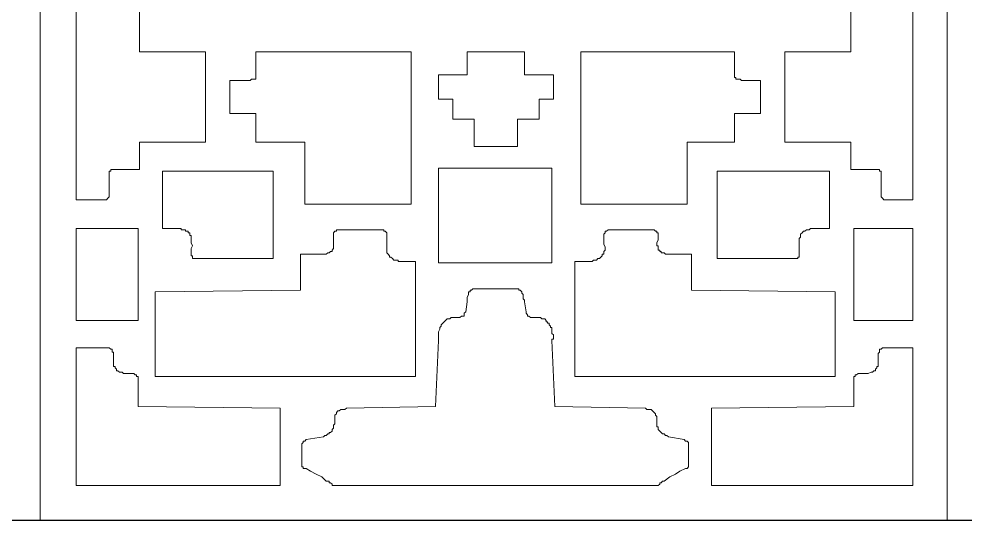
# Model space of a CAD drawing. Extents: x -66030 to 95157, y -13132 to 45879.
# Drawn here: x -56926 to -54355, y 24423 to 25785 of the extents above; entities that cross this region are included whole.
import ezdxf

# ---------------------------------------------------------------- set-up
doc = ezdxf.new("R2010")
doc.units = 0
doc.header["$LTSCALE"] = 100
doc.header["$MEASUREMENT"] = 0
doc.layers.get('0').update_dxf_attribs({"linetype": 'CONTINUOUS'})
doc.layers.add('3', color=11, linetype='CONTINUOUS')

msp = doc.modelspace()

# ---------------------------------------------------------------- linework, layer by layer
at = {"lineweight": 0}
for points in [[(-56867.9, 29164.4), (-54403.2, 29164.4), (-54403.2, 24422.6), (-56867.9, 24422.6), (-56867.9, 29164.4)], [(-56867.9, 29164.4), (-54403.2, 29164.4), (-54403.2, 24422.6), (-56867.9, 24422.6), (-56867.9, 29164.4)], [(-55860.1, 25281.9), (-56149.2, 25281.9), (-56149.2, 25449.8), (-56282, 25449.8), (-56282, 25528), (-56352.3, 25528), (-56352.3, 25617.8), (-56309.3, 25617.8), (-56297.6, 25617.8), (-56293.7, 25621.7), (-56289.8, 25621.7), (-56285.9, 25621.7), (-56285.9, 25621.7), (-56282, 25621.7), (-56282, 25625.6), (-56282, 25625.6), (-56282, 25625.6), (-56282, 25629.5), (-56282, 25629.5), (-56282, 25633.4), (-56282, 25637.3), (-56282, 25649), (-56282, 25660.8), (-56282, 25695.9), (-56149.2, 25695.9), (-56149.2, 25695.9), (-55860.1, 25695.9), (-55860.1, 25281.9)], [(-55473.4, 25567), (-55473.4, 25633.4), (-55551.6, 25633.4), (-55551.6, 25695.9), (-55707.8, 25695.9), (-55707.8, 25633.4), (-55785.9, 25633.4), (-55785.9, 25567), (-55746.9, 25567), (-55746.9, 25512.3), (-55688.3, 25512.3), (-55688.3, 25438.1), (-55571.1, 25438.1), (-55571.1, 25512.3), (-55512.5, 25512.3), (-55512.5, 25567), (-55473.4, 25567)], [(-55399.2, 25281.9), (-55110.2, 25281.9), (-55110.2, 25449.8), (-54981.3, 25449.8), (-54981.3, 25528), (-54911, 25528), (-54911, 25617.8), (-54950, 25617.8), (-54961.8, 25617.8), (-54965.7, 25621.7), (-54969.6, 25621.7), (-54973.5, 25621.7), (-54977.4, 25621.7), (-54977.4, 25621.7), (-54977.4, 25625.6), (-54977.4, 25625.6), (-54981.3, 25625.6), (-54981.3, 25629.5), (-54981.3, 25629.5), (-54981.3, 25633.4), (-54981.3, 25637.3), (-54981.3, 25649), (-54981.3, 25660.8), (-54981.3, 25695.9), (-55110.2, 25695.9), (-55110.2, 25695.9), (-55399.2, 25695.9), (-55399.2, 25281.9)], [(-55785.9, 25121.7), (-55477.4, 25121.7), (-55477.4, 25379.5), (-55785.9, 25379.5), (-55785.9, 25121.7)], [(-56442.1, 25133.5), (-56235.1, 25133.5), (-56235.1, 25371.7), (-56535.9, 25371.7), (-56535.9, 25227.2), (-56535.9, 25223.3), (-56535.9, 25219.4), (-56535.9, 25215.5), (-56535.9, 25215.5), (-56535.9, 25215.5), (-56535.9, 25215.5), (-56532, 25215.5), (-56532, 25215.5), (-56528.1, 25215.5), (-56524.2, 25215.5), (-56520.2, 25215.5), (-56508.5, 25215.5), (-56500.7, 25215.5), (-56492.9, 25215.5), (-56485.1, 25215.5), (-56485.1, 25211.6), (-56481.2, 25211.6), (-56477.3, 25211.6), (-56473.4, 25211.6), (-56473.4, 25207.7), (-56469.5, 25207.7), (-56465.6, 25207.7), (-56465.6, 25203.8), (-56461.7, 25203.8), (-56461.7, 25199.9), (-56461.7, 25196), (-56457.7, 25196), (-56457.7, 25192), (-56457.7, 25188.1), (-56457.7, 25184.2), (-56457.7, 25184.2), (-56457.7, 25176.4), (-56453.8, 25168.6), (-56457.7, 25160.8), (-56457.7, 25153), (-56457.7, 25145.2), (-56457.7, 25141.3), (-56453.8, 25141.3), (-56453.8, 25137.4), (-56453.8, 25137.4), (-56453.8, 25137.4), (-56453.8, 25137.4), (-56453.8, 25133.5), (-56449.9, 25133.5), (-56449.9, 25133.5), (-56446, 25133.5), (-56442.1, 25133.5)], [(-54817.2, 25133.5), (-55028.2, 25133.5), (-55028.2, 25371.7), (-54723.5, 25371.7), (-54723.5, 25227.2), (-54723.5, 25223.3), (-54723.5, 25219.4), (-54723.5, 25215.5), (-54723.5, 25215.5), (-54727.4, 25215.5), (-54727.4, 25215.5), (-54727.4, 25215.5), (-54727.4, 25215.5), (-54731.3, 25215.5), (-54735.2, 25215.5), (-54743, 25215.5), (-54750.8, 25215.5), (-54758.7, 25215.5), (-54766.5, 25215.5), (-54774.3, 25215.5), (-54778.2, 25211.6), (-54782.1, 25211.6), (-54786, 25211.6), (-54786, 25211.6), (-54789.9, 25207.7), (-54793.8, 25207.7), (-54793.8, 25207.7), (-54797.7, 25203.8), (-54797.7, 25203.8), (-54801.6, 25199.9), (-54801.6, 25196), (-54801.6, 25196), (-54801.6, 25192), (-54805.5, 25188.1), (-54805.5, 25184.2), (-54805.5, 25184.2), (-54805.5, 25176.4), (-54805.5, 25168.6), (-54805.5, 25160.8), (-54805.5, 25153), (-54805.5, 25145.2), (-54805.5, 25141.3), (-54805.5, 25141.3), (-54805.5, 25137.4), (-54805.5, 25137.4), (-54805.5, 25137.4), (-54809.4, 25137.4), (-54809.4, 25133.5), (-54809.4, 25133.5), (-54813.3, 25133.5), (-54813.3, 25133.5), (-54817.2, 25133.5)], [(-56770.2, 24965.5), (-56602.3, 24965.5), (-56602.3, 25215.5), (-56770.2, 25215.5), (-56770.2, 24965.5)], [(-55848.4, 24813.2), (-56555.4, 24813.2), (-56555.4, 25043.6), (-56160.9, 25047.5), (-56160.9, 25145.2), (-56157, 25145.2), (-56149.2, 25145.2), (-56137.5, 25145.2), (-56129.6, 25145.2), (-56117.9, 25145.2), (-56114, 25145.2), (-56110.1, 25145.2), (-56106.2, 25145.2), (-56102.3, 25145.2), (-56094.5, 25145.2), (-56090.6, 25145.2), (-56086.7, 25149.1), (-56082.8, 25149.1), (-56078.9, 25153), (-56078.9, 25153), (-56078.9, 25153), (-56075, 25153), (-56075, 25156.9), (-56075, 25156.9), (-56071.1, 25160.8), (-56071.1, 25164.7), (-56071.1, 25168.6), (-56071.1, 25168.6), (-56071.1, 25172.5), (-56071.1, 25176.4), (-56071.1, 25184.2), (-56071.1, 25192), (-56071.1, 25192), (-56071.1, 25196), (-56071.1, 25199.9), (-56071.1, 25203.8), (-56071.1, 25203.8), (-56071.1, 25203.8), (-56067.2, 25207.7), (-56067.2, 25207.7), (-56067.2, 25207.7), (-56067.2, 25207.7), (-56063.2, 25207.7), (-56063.2, 25207.7), (-56063.2, 25211.6), (-56059.3, 25211.6), (-55938.3, 25211.6), (-55938.3, 25211.6), (-55934.3, 25211.6), (-55934.3, 25207.7), (-55934.3, 25207.7), (-55930.4, 25207.7), (-55930.4, 25207.7), (-55930.4, 25207.7), (-55926.5, 25203.8), (-55926.5, 25203.8), (-55926.5, 25203.8), (-55926.5, 25199.9), (-55926.5, 25196), (-55926.5, 25192), (-55926.5, 25184.2), (-55926.5, 25180.3), (-55926.5, 25172.5), (-55926.5, 25164.7), (-55926.5, 25160.8), (-55926.5, 25156.9), (-55926.5, 25153), (-55926.5, 25149.1), (-55926.5, 25149.1), (-55922.6, 25145.2), (-55922.6, 25145.2), (-55918.7, 25141.3), (-55918.7, 25137.4), (-55914.8, 25137.4), (-55910.9, 25133.5), (-55910.9, 25133.5), (-55907, 25129.6), (-55903.1, 25129.6), (-55899.2, 25129.6), (-55895.3, 25129.6), (-55895.3, 25125.6), (-55891.4, 25125.6), (-55848.4, 25125.6), (-55848.4, 24813.2)], [(-55414.9, 24813.2), (-54707.9, 24813.2), (-54707.9, 25043.6), (-55098.5, 25047.5), (-55098.5, 25145.2), (-55106.3, 25145.2), (-55110.2, 25145.2), (-55121.9, 25145.2), (-55133.6, 25145.2), (-55141.4, 25145.2), (-55145.3, 25145.2), (-55153.2, 25145.2), (-55157.1, 25145.2), (-55161, 25145.2), (-55164.9, 25145.2), (-55168.8, 25145.2), (-55172.7, 25149.1), (-55180.5, 25149.1), (-55180.5, 25153), (-55180.5, 25153), (-55184.4, 25153), (-55184.4, 25153), (-55184.4, 25156.9), (-55188.3, 25156.9), (-55188.3, 25160.8), (-55188.3, 25164.7), (-55188.3, 25168.6), (-55192.2, 25168.6), (-55192.2, 25172.5), (-55192.2, 25176.4), (-55188.3, 25184.2), (-55188.3, 25192), (-55188.3, 25192), (-55188.3, 25196), (-55188.3, 25199.9), (-55188.3, 25203.8), (-55192.2, 25203.8), (-55192.2, 25203.8), (-55192.2, 25207.7), (-55192.2, 25207.7), (-55192.2, 25207.7), (-55196.1, 25207.7), (-55196.1, 25207.7), (-55196.1, 25207.7), (-55200, 25211.6), (-55203.9, 25211.6), (-55321.1, 25211.6), (-55325, 25211.6), (-55325, 25211.6), (-55328.9, 25207.7), (-55328.9, 25207.7), (-55328.9, 25207.7), (-55332.8, 25207.7), (-55332.8, 25207.7), (-55332.8, 25203.8), (-55332.8, 25203.8), (-55332.8, 25203.8), (-55336.7, 25199.9), (-55336.7, 25196), (-55336.7, 25192), (-55336.7, 25184.2), (-55336.7, 25180.3), (-55336.7, 25172.5), (-55332.8, 25164.7), (-55332.8, 25160.8), (-55332.8, 25156.9), (-55336.7, 25153), (-55336.7, 25149.1), (-55336.7, 25149.1), (-55336.7, 25145.2), (-55340.6, 25145.2), (-55340.6, 25141.3), (-55344.5, 25137.4), (-55344.5, 25137.4), (-55348.5, 25133.5), (-55352.4, 25133.5), (-55356.3, 25129.6), (-55356.3, 25129.6), (-55360.2, 25129.6), (-55364.1, 25129.6), (-55368, 25125.6), (-55371.9, 25125.6), (-55414.9, 25125.6), (-55414.9, 24813.2)], [(-54497, 25215.5), (-54657.1, 25215.5), (-54657.1, 24965.5), (-54497, 24965.5), (-54497, 25215.5)], [(-55188.3, 24516.3), (-55184.4, 24520.2), (-55184.4, 24520.2), (-55184.4, 24524.1), (-55180.5, 24524.1), (-55180.5, 24524.1), (-55176.6, 24528), (-55172.7, 24528), (-55157.1, 24539.8), (-55141.4, 24547.6), (-55129.7, 24555.4), (-55114.1, 24563.2), (-55110.2, 24563.2), (-55106.3, 24567.1), (-55106.3, 24567.1), (-55106.3, 24567.1), (-55106.3, 24567.1), (-55106.3, 24571), (-55106.3, 24578.8), (-55106.3, 24590.5), (-55106.3, 24602.2), (-55106.3, 24625.7), (-55106.3, 24629.6), (-55106.3, 24629.6), (-55106.3, 24633.5), (-55106.3, 24633.5), (-55110.2, 24637.4), (-55110.2, 24637.4), (-55110.2, 24637.4), (-55110.2, 24637.4), (-55114.1, 24637.4), (-55118, 24641.3), (-55161, 24649.1), (-55164.9, 24653), (-55168.8, 24653), (-55172.7, 24656.9), (-55176.6, 24656.9), (-55180.5, 24660.8), (-55180.5, 24660.8), (-55184.4, 24664.7), (-55184.4, 24664.7), (-55188.3, 24668.7), (-55188.3, 24672.6), (-55188.3, 24676.5), (-55192.2, 24676.5), (-55192.2, 24680.4), (-55192.2, 24684.3), (-55192.2, 24688.2), (-55192.2, 24692.1), (-55192.2, 24696), (-55192.2, 24696), (-55192.2, 24699.9), (-55192.2, 24703.8), (-55192.2, 24703.8), (-55196.1, 24707.7), (-55196.1, 24711.6), (-55196.1, 24711.6), (-55200, 24715.5), (-55203.9, 24719.4), (-55203.9, 24719.4), (-55207.8, 24723.3), (-55211.7, 24723.3), (-55215.7, 24723.3), (-55219.6, 24723.3), (-55223.5, 24727.2), (-55469.5, 24731.1), (-55477.4, 24910.8), (-55477.4, 24914.7), (-55473.4, 24914.7), (-55473.4, 24918.6), (-55473.4, 24926.4), (-55477.4, 24930.3), (-55477.4, 24934.3), (-55477.4, 24942.1), (-55477.4, 24946), (-55481.3, 24946), (-55481.3, 24949.9), (-55485.2, 24953.8), (-55485.2, 24957.7), (-55489.1, 24957.7), (-55489.1, 24961.6), (-55493, 24961.6), (-55493, 24965.5), (-55496.9, 24969.4), (-55500.8, 24969.4), (-55504.7, 24969.4), (-55508.6, 24973.3), (-55512.5, 24973.3), (-55516.4, 24973.3), (-55524.2, 24973.3), (-55528.1, 24973.3), (-55535.9, 24973.3), (-55539.8, 24977.2), (-55539.8, 24977.2), (-55539.8, 24977.2), (-55543.8, 24977.2), (-55543.8, 24977.2), (-55543.8, 24981.1), (-55543.8, 24981.1), (-55547.7, 24985), (-55547.7, 24988.9), (-55551.6, 25016.3), (-55551.6, 25020.2), (-55555.5, 25024.1), (-55555.5, 25028), (-55555.5, 25035.8), (-55555.5, 25035.8), (-55559.4, 25039.7), (-55559.4, 25043.6), (-55559.4, 25043.6), (-55563.3, 25047.5), (-55563.3, 25047.5), (-55563.3, 25047.5), (-55567.2, 25047.5), (-55567.2, 25051.4), (-55571.1, 25051.4), (-55575, 25051.4), (-55582.8, 25051.4), (-55590.6, 25051.4), (-55598.4, 25051.4), (-55610.2, 25051.4), (-55621.9, 25051.4), (-55629.7, 25051.4), (-55641.4, 25051.4), (-55653.1, 25051.4), (-55660.9, 25051.4), (-55672.6, 25051.4), (-55680.5, 25051.4), (-55688.3, 25051.4), (-55692.2, 25051.4), (-55692.2, 25051.4), (-55696.1, 25047.5), (-55696.1, 25047.5), (-55700, 25047.5), (-55700, 25047.5), (-55700, 25043.6), (-55703.9, 25043.6), (-55703.9, 25039.7), (-55703.9, 25035.8), (-55703.9, 25035.8), (-55707.8, 25028), (-55707.8, 25024.1), (-55707.8, 25020.2), (-55707.8, 25016.3), (-55711.7, 24988.9), (-55715.6, 24985), (-55715.6, 24981.1), (-55715.6, 24981.1), (-55715.6, 24977.2), (-55719.5, 24977.2), (-55719.5, 24977.2), (-55719.5, 24977.2), (-55723.4, 24977.2), (-55727.3, 24973.3), (-55731.2, 24973.3), (-55739.1, 24973.3), (-55743, 24973.3), (-55746.9, 24973.3), (-55750.8, 24973.3), (-55754.7, 24969.4), (-55758.6, 24969.4), (-55762.5, 24969.4), (-55766.4, 24965.5), (-55770.3, 24961.6), (-55770.3, 24961.6), (-55774.2, 24957.7), (-55774.2, 24957.7), (-55778.1, 24953.8), (-55778.1, 24949.9), (-55782, 24946), (-55782, 24946), (-55782, 24942.1), (-55785.9, 24934.3), (-55785.9, 24930.3), (-55785.9, 24926.4), (-55785.9, 24918.6), (-55785.9, 24914.7), (-55785.9, 24914.7), (-55785.9, 24910.8), (-55793.7, 24731.1), (-56035.9, 24727.2), (-56039.8, 24723.3), (-56047.6, 24723.3), (-56051.5, 24723.3), (-56051.5, 24723.3), (-56055.4, 24719.4), (-56059.3, 24719.4), (-56063.2, 24715.5), (-56063.2, 24711.6), (-56063.2, 24711.6), (-56067.2, 24707.7), (-56067.2, 24703.8), (-56067.2, 24703.8), (-56067.2, 24699.9), (-56067.2, 24696), (-56067.2, 24696), (-56067.2, 24692.1), (-56067.2, 24688.2), (-56067.2, 24684.3), (-56071.1, 24680.4), (-56071.1, 24676.5), (-56071.1, 24676.5), (-56071.1, 24672.6), (-56075, 24668.7), (-56075, 24664.7), (-56075, 24664.7), (-56078.9, 24660.8), (-56082.8, 24660.8), (-56082.8, 24656.9), (-56086.7, 24656.9), (-56090.6, 24653), (-56094.5, 24653), (-56098.4, 24649.1), (-56145.3, 24641.3), (-56149.2, 24637.4), (-56149.2, 24637.4), (-56153.1, 24637.4), (-56153.1, 24637.4), (-56153.1, 24637.4), (-56153.1, 24633.5), (-56153.1, 24633.5), (-56157, 24629.6), (-56157, 24629.6), (-56157, 24625.7), (-56157, 24602.2), (-56157, 24590.5), (-56157, 24578.8), (-56157, 24571), (-56157, 24567.1), (-56157, 24567.1), (-56153.1, 24567.1), (-56153.1, 24567.1), (-56153.1, 24563.2), (-56145.3, 24563.2), (-56133.6, 24555.4), (-56117.9, 24547.6), (-56102.3, 24539.8), (-56090.6, 24528), (-56082.8, 24528), (-56082.8, 24524.1), (-56078.9, 24524.1), (-56078.9, 24524.1), (-56075, 24520.2), (-56075, 24520.2), (-56075, 24516.3), (-55188.3, 24516.3)], [(-56215.6, 24516.3), (-56215.6, 24727.2), (-56602.3, 24731.1), (-56602.3, 24801.5), (-56602.3, 24805.4), (-56602.3, 24805.4), (-56602.3, 24809.3), (-56602.3, 24813.2), (-56606.2, 24813.2), (-56606.2, 24817.1), (-56606.2, 24817.1), (-56610.1, 24817.1), (-56610.1, 24817.1), (-56614, 24821), (-56614, 24821), (-56621.8, 24821), (-56625.7, 24821), (-56629.6, 24821), (-56633.5, 24821), (-56637.4, 24821), (-56641.3, 24821), (-56645.2, 24824.9), (-56653, 24824.9), (-56657, 24828.8), (-56657, 24828.8), (-56660.9, 24828.8), (-56660.9, 24832.7), (-56660.9, 24832.7), (-56664.8, 24836.6), (-56664.8, 24836.6), (-56664.8, 24840.5), (-56668.7, 24840.5), (-56668.7, 24844.4), (-56668.7, 24844.4), (-56668.7, 24848.3), (-56668.7, 24852.2), (-56668.7, 24860), (-56668.7, 24863.9), (-56668.7, 24871.8), (-56668.7, 24875.7), (-56668.7, 24879.6), (-56672.6, 24879.6), (-56672.6, 24883.5), (-56672.6, 24887.4), (-56676.5, 24887.4), (-56676.5, 24887.4), (-56676.5, 24887.4), (-56676.5, 24887.4), (-56680.4, 24891.3), (-56684.3, 24891.3), (-56688.2, 24891.3), (-56770.2, 24891.3), (-56770.2, 24516.3), (-56215.6, 24516.3)], [(-54497, 24891.3), (-54571.2, 24891.3), (-54575.1, 24891.3), (-54579, 24891.3), (-54582.9, 24887.4), (-54582.9, 24887.4), (-54582.9, 24887.4), (-54582.9, 24887.4), (-54586.8, 24887.4), (-54586.8, 24883.5), (-54586.8, 24879.6), (-54586.8, 24879.6), (-54590.7, 24875.7), (-54590.7, 24871.8), (-54590.7, 24863.9), (-54590.7, 24860), (-54590.7, 24852.2), (-54590.7, 24848.3), (-54590.7, 24844.4), (-54590.7, 24844.4), (-54590.7, 24840.5), (-54594.6, 24840.5), (-54594.6, 24836.6), (-54594.6, 24836.6), (-54598.5, 24832.7), (-54598.5, 24832.7), (-54598.5, 24828.8), (-54602.4, 24828.8), (-54602.4, 24828.8), (-54606.3, 24824.9), (-54610.2, 24824.9), (-54618, 24821), (-54621.9, 24821), (-54625.9, 24821), (-54629.8, 24821), (-54633.7, 24821), (-54637.6, 24821), (-54645.4, 24821), (-54645.4, 24821), (-54649.3, 24817.1), (-54649.3, 24817.1), (-54653.2, 24817.1), (-54653.2, 24817.1), (-54653.2, 24813.2), (-54657.1, 24813.2), (-54657.1, 24809.3), (-54657.1, 24805.4), (-54657.1, 24805.4), (-54657.1, 24801.5), (-54657.1, 24731.1), (-55043.8, 24727.2), (-55043.8, 24516.3), (-54497, 24516.3), (-54497, 24891.3)]]:
    msp.add_lwpolyline(points, close=True, dxfattribs=at)
for points in [[(-56770.2, 26020.1), (-56770.2, 25293.6), (-56770.2, 25293.6), (-56692.1, 25293.6), (-56688.2, 25293.6), (-56688.2, 25293.6), (-56688.2, 25293.6), (-56684.3, 25297.5), (-56684.3, 25297.5), (-56684.3, 25297.5), (-56684.3, 25297.5), (-56680.4, 25301.4), (-56680.4, 25301.4), (-56680.4, 25305.3), (-56680.4, 25309.2), (-56680.4, 25309.2), (-56680.4, 25313.1), (-56680.4, 25320.9), (-56680.4, 25324.9), (-56680.4, 25356.1), (-56680.4, 25363.9), (-56680.4, 25367.8), (-56680.4, 25367.8), (-56680.4, 25371.7), (-56676.5, 25371.7), (-56676.5, 25371.7), (-56676.5, 25371.7), (-56676.5, 25375.6), (-56672.6, 25375.6), (-56672.6, 25375.6), (-56668.7, 25375.6), (-56668.7, 25375.6), (-56660.9, 25375.6), (-56598.4, 25375.6), (-56598.4, 25449.8), (-56418.7, 25449.8), (-56418.7, 25695.9), (-56598.4, 25695.9), (-56598.4, 25883.4)], [(-54664.9, 25883.4), (-54664.9, 25695.9), (-54844.6, 25695.9), (-54844.6, 25449.8), (-54664.9, 25449.8), (-54664.9, 25375.6), (-54602.4, 25375.6), (-54594.6, 25375.6), (-54594.6, 25375.6), (-54590.7, 25375.6), (-54590.7, 25375.6), (-54586.8, 25375.6), (-54586.8, 25371.7), (-54586.8, 25371.7), (-54586.8, 25371.7), (-54582.9, 25371.7), (-54582.9, 25367.8), (-54582.9, 25367.8), (-54582.9, 25363.9), (-54582.9, 25356.1), (-54582.9, 25324.9), (-54582.9, 25320.9), (-54582.9, 25313.1), (-54582.9, 25309.2), (-54582.9, 25309.2), (-54582.9, 25305.3), (-54582.9, 25301.4), (-54582.9, 25301.4), (-54579, 25297.5), (-54579, 25297.5), (-54579, 25297.5), (-54579, 25297.5), (-54575.1, 25293.6), (-54575.1, 25293.6), (-54575.1, 25293.6), (-54571.2, 25293.6), (-54497, 25293.6), (-54497, 26020.1)]]:
    msp.add_lwpolyline(points, dxfattribs=at)
at = {"layer": '3'}
msp.add_line((-66009.4, 24422.6), (95156.9, 24422.6), dxfattribs=at)

doc.saveas('drawing.dxf')
